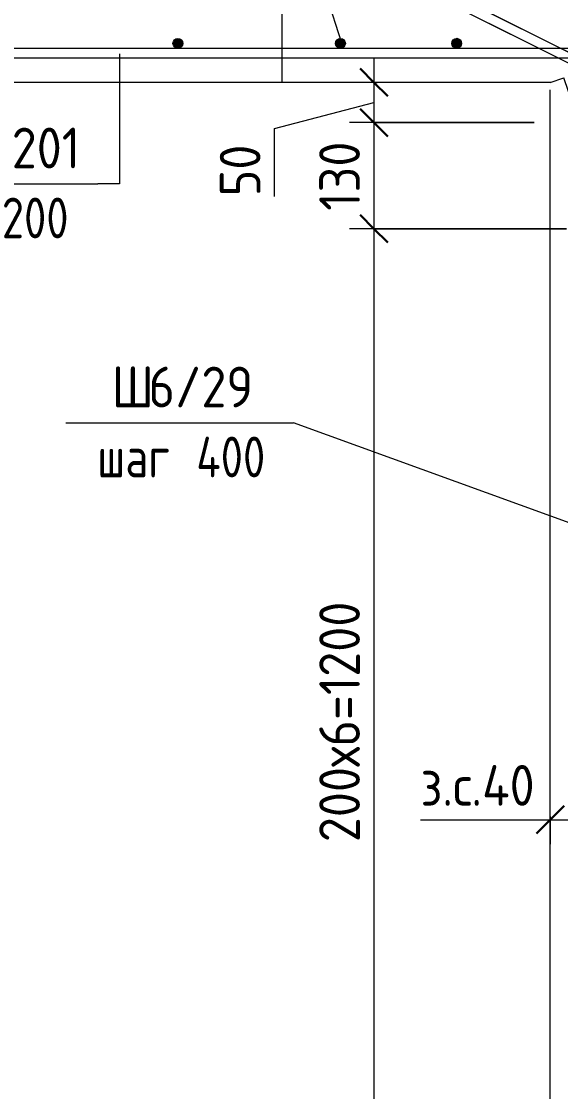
# Model space of a CAD drawing. Header units: millimetres. Extents: x 23200 to 49062, y -2858 to 35213.
# Drawn here: x 34501 to 35164, y -1510 to -195 of the extents above; entities that cross this region are included whole.
import ezdxf

# ---------------------------------------------------------------- set-up
doc = ezdxf.new("R2010")
doc.units = ezdxf.units.MM
for name, color, linetype, lineweight in [('AA_Dim', 7, 'Continuous', 9), ('AA_Dim-20', 7, 'Continuous', 9), ('AA_Oformlenie', 7, 'Continuous', 9), ('AA_Vinoska', 7, 'Continuous', 9), ('AF_Perekritie_Опалубка', 253, 'Continuous', 20), ('AF_Stena_Опалубка', 253, 'Continuous', 20), ('KR_Armatura', 7, 'Continuous', 20), ('KR_Armatura_Tonkie', 7, 'Continuous', 20)]:
    doc.layers.add(name, color=color, linetype=linetype, lineweight=lineweight)
doc.styles.add('ISOCPEUR_1', font='isocpeur.ttf', dxfattribs={"width": 0.9, "height": 50})
doc.styles.add('ISOCPEUR_2', font='isocpeur.ttf', dxfattribs={"width": 0.8, "height": 50})
doc.dimstyles.new('05_Округл_1мм__прозр__1', dxfattribs={"dimscale": 304.8, "dimtxt": 49.799059, "dimasz": 0.111549, "dimexe": 0.098425, "dimexo": 0.065617, "dimgap": 0.006562, "dimtad": 1, "dimdec": 0, "dimdsep": 46, "dimtxsty": 'ISOCPEUR_1', "dimblk1": 'OBLIQUE', "dimblk2": 'OBLIQUE', "dimsah": 1, "dimcen": 0.09, "dimdle": 0.098425, "dimazin": 0, "dimtfac": 1, "dimtdec": 4, "dimtix": 1, "dimtmove": 1, "dimatfit": 3, "dimfxl": 1, "dimtvp": 1, "dimtolj": 1, "dimtzin": 0, "dimlwd": 18, "dimlwe": 18, "dimarcsym": 2})
doc.dimstyles.new('05_Округл_5мм__прозр_', dxfattribs={"dimscale": 304.8, "dimtxt": 49.799059, "dimasz": 0.111549, "dimexe": 0.098425, "dimexo": 0.065617, "dimgap": 0.006562, "dimtad": 1, "dimdec": 0, "dimrnd": 5, "dimdsep": 46, "dimtxsty": 'ISOCPEUR_1', "dimblk1": 'OBLIQUE', "dimblk2": 'OBLIQUE', "dimsah": 1, "dimcen": 0.09, "dimdle": 0.098425, "dimazin": 0, "dimtfac": 1, "dimtdec": 4, "dimtix": 1, "dimtmove": 1, "dimatfit": 3, "dimfxl": 1, "dimtvp": 1, "dimtolj": 1, "dimtzin": 0, "dimlwd": 18, "dimlwe": 18, "dimarcsym": 2})
doc.dimstyles.new('05_Округл_5мм__прозр__1', dxfattribs={"dimscale": 304.8, "dimtxt": 49.799059, "dimasz": 0.111549, "dimexe": 0.098425, "dimexo": 0.065617, "dimgap": 0.006562, "dimtad": 1, "dimdec": 0, "dimrnd": 5, "dimdsep": 46, "dimtxsty": 'ISOCPEUR_1', "dimblk1": 'OBLIQUE', "dimblk2": 'OBLIQUE', "dimsah": 1, "dimcen": 0.09, "dimdle": 0.098425, "dimazin": 0, "dimtfac": 1, "dimtdec": 4, "dimtix": 1, "dimtmove": 0, "dimatfit": 3, "dimfxl": 1, "dimtvp": 1, "dimtolj": 1, "dimtzin": 0, "dimlwd": 18, "dimlwe": 18, "dimarcsym": 2})

# ---------------------------------------------------------------- blocks, each defined once
blk = doc.blocks.new('Последовательность узлов - 3мм масшт20 маскировка-904226-Сечение 8')
at = {"layer": 'AA_Oformlenie'}
for p, q in [((25300.1, -1700), (25312.6, -1687.5)), ((25337.6, -1712.5), (25312.6, -1687.5)), ((25350.1, -1700), (25362.6, -1687.5)), ((25387.6, -1712.5), (25362.6, -1687.5)), ((25400.1, -1700), (25412.6, -1687.5)), ((25437.6, -1712.5), (25412.6, -1687.5)), ((25450.1, -1700), (25462.6, -1687.5)), ((25487.6, -1712.5), (25462.6, -1687.5)), ((25500.1, -1700), (25512.6, -1687.5)), ((25537.6, -1712.5), (25512.6, -1687.5)), ((25350.1, -1700), (25337.6, -1712.5)), ((25400.1, -1700), (25387.6, -1712.5)), ((25450.1, -1700), (25437.6, -1712.5)), ((25500.1, -1700), (25487.6, -1712.5)), ((25550.1, -1700), (25537.6, -1712.5))]:
    blk.add_line(p, q, dxfattribs=at)
blk = doc.blocks.new('DIMBLOCK99-Сечение 8')
at = {"layer": 'AA_Dim-20', "lineweight": 30}
for p, q in [((35151.1, -1176.2), (35168.1, -1159.2)), ((35191.1, -1176.2), (35208.1, -1159.2)), ((35151.1, -1176.2), (35134.1, -1193.2)), ((35191.1, -1176.2), (35174.1, -1193.2))]:
    blk.add_line(p, q, dxfattribs=at)
at = {"layer": 'AA_Dim-20', "lineweight": 18}
for p, q in [((34991.5, -1176.2), (35162.9, -1176.2)), ((35121.1, -1176.2), (35191.1, -1176.2)), ((35151.1, -1172.2), (35151.1, -1206.2)), ((35151.1, -1176.2), (35151.1, -1172.2)), ((35162.9, -1176.2), (35171.1, -1176.2)), ((35191.1, -1172.2), (35191.1, -1206.2)), ((35191.1, -1176.2), (35191.1, -1172.2))]:
    blk.add_line(p, q, dxfattribs=at)
at = {"layer": 'AA_Dim-20', "color": 0, "lineweight": 18, "insert": (34991.5, -1108.9), "char_height": 50, "width": 181.575, "attachment_point": 1, "line_spacing_factor": 1.149209, "style": 'ISOCPEUR_1'}
blk.add_mtext('з.с.40', dxfattribs=at)
blk = doc.blocks.new('_Oblique')
at = {"color": 0, "linetype": 'ByBlock', "lineweight": -2}
blk.add_line((-0.5, -0.5), (0.5, 0.5), dxfattribs=at)
blk = doc.blocks.new('DIMBLOCK111-Сечение 8')
at = {"layer": 'AA_Dim-20', "lineweight": 18}
for p, q in [((34934.3, -240), (34934.3, -319.4)), ((34938.4, -270), (34904.3, -270)), ((34934.3, -270), (34938.4, -270)), ((34812, -326.9), (34934.3, -294.7)), ((34812, -410.1), (34812, -326.9)), ((35131.1, -319.4), (34904.3, -319.4)), ((34934.3, -319.4), (35131.1, -319.4))]:
    blk.add_line(p, q, dxfattribs=at)
at = {"layer": 'AA_Dim-20', "lineweight": 30}
for p, q in [((34934.3, -270), (34917.3, -253)), ((34934.3, -270), (34951.3, -287)), ((34934.3, -319.4), (34917.3, -302.4)), ((34934.3, -319.4), (34951.3, -336.4))]:
    blk.add_line(p, q, dxfattribs=at)
at = {"layer": 'AA_Dim-20', "color": 0, "lineweight": 18, "insert": (34744.7, -410.1), "char_height": 50, "width": 75.848, "attachment_point": 1, "rotation": 90, "line_spacing_factor": 1.149209, "style": 'ISOCPEUR_1'}
blk.add_mtext('50', dxfattribs=at)
blk = doc.blocks.new('DIMBLOCK112-Сечение 8')
at = {"layer": 'AA_Dim-20', "lineweight": 30}
for p, q in [((34934.3, -319.4), (34917.3, -302.4)), ((34934.3, -319.4), (34951.3, -336.4)), ((34934.3, -450), (34917.3, -433)), ((34934.3, -450), (34951.3, -467))]:
    blk.add_line(p, q, dxfattribs=at)
at = {"layer": 'AA_Dim-20', "lineweight": 18}
for p, q in [((35131.1, -319.4), (34904.3, -319.4)), ((34934.3, -319.4), (34934.3, -450)), ((34934.3, -319.4), (35131.1, -319.4)), ((35171.1, -450), (34904.3, -450)), ((34934.3, -450), (35171.1, -450))]:
    blk.add_line(p, q, dxfattribs=at)
at = {"layer": 'AA_Dim-20', "color": 0, "lineweight": 18, "insert": (34867, -427.8), "char_height": 50, "width": 103.429, "attachment_point": 1, "rotation": 90, "line_spacing_factor": 1.149209, "style": 'ISOCPEUR_1'}
blk.add_mtext('130', dxfattribs=at)
blk = doc.blocks.new('DIMBLOCK113-Сечение 8')
at = {"layer": 'AA_Dim-20', "lineweight": 30}
for p, q in [((34934.3, -450), (34917.3, -433)), ((34934.3, -450), (34951.3, -467)), ((34934.3, -1650), (34917.3, -1633)), ((34934.3, -1650), (34951.3, -1667))]:
    blk.add_line(p, q, dxfattribs=at)
at = {"layer": 'AA_Dim-20', "lineweight": 18}
for p, q in [((35171.1, -450), (34904.3, -450)), ((34934.3, -450), (34934.3, -1650)), ((34934.3, -450), (35171.1, -450)), ((35171.1, -1650), (34904.3, -1650)), ((34934.3, -1650), (35171.1, -1650))]:
    blk.add_line(p, q, dxfattribs=at)
at = {"layer": 'AA_Dim-20', "color": 0, "lineweight": 18, "insert": (34867, -1203.7), "char_height": 50, "width": 368.896, "attachment_point": 1, "rotation": 90, "line_spacing_factor": 1.149209, "style": 'ISOCPEUR_1'}
blk.add_mtext('200х6=1200', dxfattribs=at)
blk = doc.blocks.new('042_М_Арматуры - Диам длина поз _ Шаг-2260295-Сечение 8')
at = {"layer": 'AA_Vinoska'}
blk.add_line((26454.2, -1558.2), (26734.2, -1558.2), dxfattribs=at)
blk = doc.blocks.new('042_М_Арматуры - Диам длина поз _ Комментарий-2260297-Сечение 8')
at = {"layer": 'AA_Vinoska'}
blk.add_line((24937.5, -2512.1), (25217.5, -2512.1), dxfattribs=at)

msp = doc.modelspace()

# ---------------------------------------------------------------- hatches: boundary and pattern name
at = {"layer": 'KR_Armatura'}
h = msp.add_hatch(color=256, dxfattribs=at)
edge = h.paths.add_edge_path()
edge.add_arc((34693.1102, -222.1276), 6, 0, 360)
for points in [[(34690.1102, -227.3238), (34696.1102, -227.3238), (34699.1102, -222.1276), (34696.1102, -216.9315), (34690.1102, -216.9315), (34687.1102, -222.1276)], [(34890.1102, -227.3238), (34896.1102, -227.3238), (34899.1102, -222.1276), (34896.1102, -216.9315), (34890.1102, -216.9315), (34887.1102, -222.1276)], [(35036.1097, -228.1276), (35041.3059, -225.1276), (35041.3059, -219.1276), (35036.1097, -216.1276), (35030.9136, -219.1276), (35030.9136, -225.1276)]]:
    msp.add_hatch(color=256, dxfattribs=at).paths.add_polyline_path(points)
h = msp.add_hatch(color=256, dxfattribs=at)
edge = h.paths.add_edge_path()
edge.add_arc((34893.1102, -222.1276), 6, 0, 360)
h = msp.add_hatch(color=256, dxfattribs=at)
edge = h.paths.add_edge_path()
edge.add_arc((35036.1097, -222.1276), 6, 0, 360)

# ---------------------------------------------------------------- linework, layer by layer
at = {"layer": 'AA_Vinoska'}
for p, q in [((34894.5299, -220.5702), (34808.3248, 46.3837)), ((34621.5665, -235.0142), (34621.5665, -394.7712)), ((34621.5665, -394.7712), (34594.8169, -394.7712)), ((35268.3151, -845.6296), (34835.4533, -688.4806))]:
    msp.add_line(p, q, dxfattribs=at)
at = {"layer": 'AF_Perekritie_Опалубка'}
for p, q in [((34821.1107, -123.9996), (34821.1107, -227.9996)), ((34821.1107, -228.0128), (34821.1107, -239.9996)), ((34821.1107, -240.0128), (34821.1107, -269.9996)), ((33731.1097, -269.9996), (34821.1107, -269.9996)), ((34821.1107, -269.9996), (35151.1744, -269.9996))]:
    msp.add_line(p, q, dxfattribs=at)
at = {"layer": 'AF_Stena_Опалубка'}
msp.add_line((35151.1104, -1700), (35151.1104, -279.0719), dxfattribs=at)
at = {"layer": 'KR_Armatura'}
for p, q in [((34690.1102, -216.9315), (34687.1102, -222.1276)), ((34687.1102, -222.1276), (34690.1102, -227.3238)), ((34696.1102, -216.9315), (34690.1102, -216.9315)), ((34699.1102, -222.1276), (34696.1102, -216.9315)), ((34696.1102, -227.3238), (34699.1102, -222.1276)), ((34890.1102, -216.9315), (34887.1102, -222.1276)), ((34887.1102, -222.1276), (34890.1102, -227.3238)), ((34896.1102, -216.9315), (34890.1102, -216.9315)), ((34899.1102, -222.1276), (34896.1102, -216.9315)), ((34896.1102, -227.3238), (34899.1102, -222.1276)), ((35036.1097, -216.1276), (35030.9136, -219.1276)), ((35030.9136, -219.1276), (35030.9136, -225.1276)), ((35041.3059, -219.1276), (35036.1097, -216.1276)), ((35041.3059, -225.1276), (35041.3059, -219.1276)), ((34690.1102, -227.3238), (34696.1102, -227.3238)), ((34890.1102, -227.3238), (34896.1102, -227.3238)), ((35030.9136, -225.1276), (35036.1097, -228.1276)), ((35036.1097, -228.1276), (35041.3059, -225.1276))]:
    msp.add_line(p, q, dxfattribs=at)
for centre in [(34693.1102, -222.1276), (34893.1102, -222.1276), (35036.1097, -222.1276)]:
    msp.add_circle(centre, 6, dxfattribs=at)
at = {"layer": 'KR_Armatura_Tonkie'}
for p, q in [((34940.6798, -116.4337), (37221.988, -1257.0878)), ((34940.6798, -116.4337), (37221.988, -1257.0878)), ((34935.3132, -127.1668), (35136.9788, -227.9996)), ((34935.3132, -127.1668), (35136.9788, -227.9996)), ((34935.3132, -127.1668), (35136.9788, -227.9996)), ((34935.3132, -127.1668), (35136.9788, -227.9996)), ((34935.3132, -127.1668), (35136.9788, -227.9996)), ((34935.3132, -127.1668), (35136.9788, -227.9996)), ((34935.3132, -127.1668), (35136.9788, -227.9996)), ((34935.3132, -127.1668), (35136.9788, -227.9996)), ((34935.3132, -127.1668), (37216.6214, -1267.8209)), ((34935.3132, -127.1668), (37216.6214, -1267.8209)), ((34955.8117, -123.9996), (35163.8117, -227.9996)), ((34955.8117, -123.9996), (35163.8117, -227.9996)), ((34955.8117, -123.9996), (35163.8117, -227.9996)), ((34955.8117, -123.9996), (35163.8117, -227.9996)), ((34955.8117, -123.9996), (35163.8117, -227.9996)), ((34955.8117, -123.9996), (35163.8117, -227.9996)), ((34955.8117, -123.9996), (35163.8117, -227.9996)), ((34955.8117, -123.9996), (35163.8117, -227.9996)), ((33761.1086, -228.0346), (35136.9922, -228.0063)), ((33761.1086, -228.0346), (35136.9922, -228.0063)), ((33761.1086, -228.0346), (35136.9922, -228.0063)), ((33761.1086, -228.0346), (35136.9922, -228.0063)), ((33761.1086, -228.0346), (35136.9922, -228.0063)), ((33761.1086, -228.0346), (35136.9922, -228.0063)), ((33761.1097, -227.9996), (35136.9788, -227.9996)), ((33761.1097, -227.9996), (35136.9788, -227.9996)), ((33761.1097, -227.9996), (35451.2939, -227.9996)), ((33761.1097, -227.9996), (35451.2939, -227.9996)), ((35136.9788, -227.9996), (35160.9788, -239.9996)), ((35136.9788, -227.9996), (35160.9788, -239.9996)), ((35136.9788, -227.9996), (35160.9788, -239.9996)), ((35136.9922, -228.0063), (35160.9788, -239.9996)), ((35136.9922, -228.0063), (35160.9788, -239.9996)), ((35136.9922, -228.0063), (35160.9788, -239.9996)), ((35136.9922, -228.0063), (35160.9788, -239.9996)), ((35136.9922, -228.0063), (35160.9788, -239.9996)), ((35163.8117, -227.9996), (35187.8117, -239.9996)), ((35163.8117, -227.9996), (35187.8117, -239.9996)), ((35163.8117, -227.9996), (35187.8117, -239.9996)), ((33761.1089, -240.0346), (35160.9912, -240.0058)), ((33761.1089, -240.0346), (35160.9912, -240.0058)), ((33761.1089, -240.0346), (35160.9912, -240.0058)), ((33761.1089, -240.0346), (35160.9912, -240.0058)), ((33761.1089, -240.0346), (35160.9912, -240.0058)), ((33761.1089, -240.0346), (35160.9912, -240.0058)), ((33761.1097, -239.9996), (35160.9788, -239.9996)), ((33761.1097, -239.9996), (35160.9788, -239.9996)), ((33761.1097, -239.9996), (35451.2939, -239.9996)), ((33761.1097, -239.9996), (35451.2939, -239.9996)), ((35160.9788, -239.9996), (37216.6214, -1267.8209)), ((35160.9788, -239.9996), (37216.6214, -1267.8209)), ((35160.9788, -239.9996), (37216.6214, -1267.8209)), ((35160.9912, -240.0058), (37216.6214, -1267.8209)), ((35160.9912, -240.0058), (37216.6214, -1267.8209)), ((35160.9912, -240.0058), (37216.6214, -1267.8209)), ((35160.9912, -240.0058), (37216.6214, -1267.8209)), ((35160.9912, -240.0058), (37216.6214, -1267.8209))]:
    msp.add_line(p, q, dxfattribs=at)

# ---------------------------------------------------------------- block references
at = {"layer": 'AA_Oformlenie', "rotation": 333.4349488229222}
msp.add_blockref('Последовательность узлов - 3мм масшт20 маскировка-904226-Сечение 8', (13282.3103, 12564.9302), dxfattribs=at)
at = {"layer": 'AA_Vinoska'}
for name, p in [('042_М_Арматуры - Диам длина поз _ Комментарий-2260297-Сечение 8', (9377.3069, 2117.3053)), ('042_М_Арматуры - Диам длина поз _ Шаг-2260295-Сечение 8', (8101.2932, 869.7423))]:
    msp.add_blockref(name, p, dxfattribs=at)

# ---------------------------------------------------------------- texts
at = {"layer": 'AA_Vinoska', "char_height": 50, "attachment_point": 1}
for s, insert, width, style in [('12/201', (34403.2034, -325.6891), 210.683475, 'ISOCPEUR_1'), (' 200', (34451.158, -411.6702), 133.4008, 'ISOCPEUR_2'), ('\\fISOCPEUR|b0|i0|c204|p34|;\\W.9;Ш', (34611.7661, -619.3986), 54.835425, 'ISOCPEUR_1'), ('6/29', (34657.0099, -619.3986), 155.84805, 'ISOCPEUR_1'), (' 400', (34690.2744, -705.3796), 137.2489, 'ISOCPEUR_2'), ('шаг', (34593.9661, -705.3796), 116.7257, 'ISOCPEUR_2')]:
    msp.add_mtext(s, dxfattribs=dict(at, insert=insert, width=width, style=style))

# ---------------------------------------------------------------- dimensions: what is measured, and where the dimension line sits
at = {"layer": 'AA_Dim', "lineweight": 18}
dim = msp.add_linear_dim(base=(34934.3428, -319.364), p1=(34958.3844, -269.9996), p2=(35151.1104, -319.364), angle=90, dimstyle='05_Округл_5мм__прозр_', override={"dimpost": '<>', "dimfxl": 198.947639}, dxfattribs=at)
dim.commit()
dim.dimension.update_dxf_attribs({"geometry": 'DIMBLOCK111-Сечение 8', "text_midpoint": (34778.0401, -372.157), "dimtype": 160, "text_rotation": 90})
for base, p1, p2, override, picture, middle in [((34934.3428, -450), (35151.1104, -319.364), (35191.1104, -450), {"dimpost": '<>', "dimfxl": 136.622674}, 'DIMBLOCK112-Сечение 8', (34907.3428, -384.682)), ((34934.3428, -1650), (35191.1104, -450), (35191.1104, -1650), {"dimpost": '200х6=<>', "dimfxl": 1200}, 'DIMBLOCK113-Сечение 8', (34907.3428, -1050))]:
    dim = msp.add_linear_dim(base=base, p1=p1, p2=p2, angle=90, dimstyle='05_Округл_5мм__прозр__1', override=override, dxfattribs=at)
    dim.commit()
    dim.dimension.update_dxf_attribs({"geometry": picture, "text_midpoint": middle})
dim = msp.add_linear_dim(base=(35191.1104, -1176.2369), p1=(35151.1104, -1152.1952), p2=(35191.1104, -1152.1952), dimstyle='05_Округл_1мм__прозр__1', override={"dimpost": 'з.с.<>', "dimfxl": 40}, dxfattribs=at)
dim.commit()
dim.dimension.update_dxf_attribs({"geometry": 'DIMBLOCK99-Сечение 8', "text_midpoint": (35082.3345, -1142.2474), "dimtype": 160})

doc.saveas('drawing.dxf')
